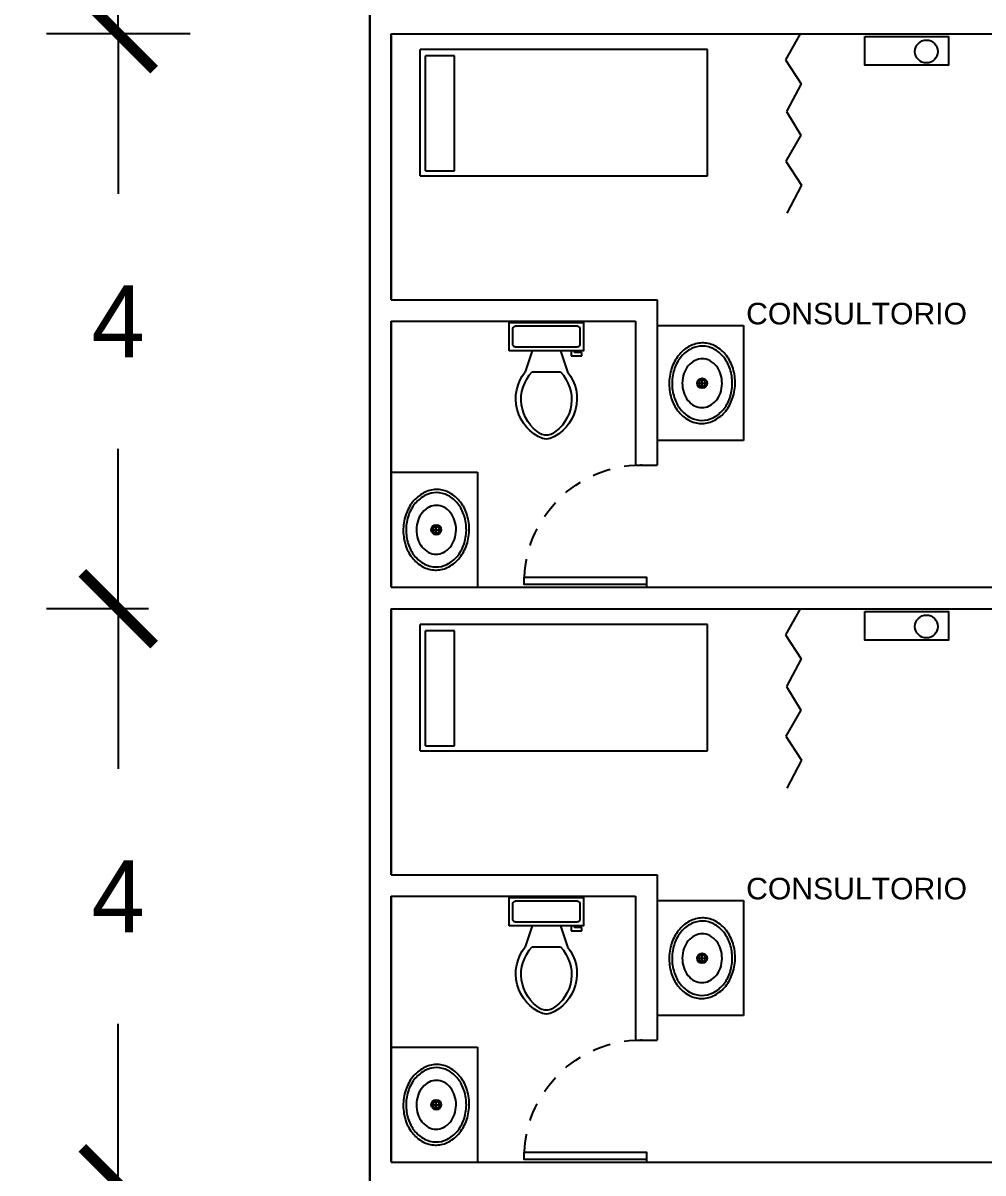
# Model space of a CAD drawing. Header units: millimetres. Extents: x -1615 to -538, y 177 to 397.
# Drawn here: x -1159.13 to -1152.45, y 326.57 to 334.57 of the extents above; entities that cross this region are included whole.
import ezdxf

# ---------------------------------------------------------------- set-up
doc = ezdxf.new("R2010")
doc.units = ezdxf.units.MM
doc.linetypes.add('HIDDEN2', pattern=[0.1875, 0.125, -0.0625])
for name, color, linetype in [('MUEB', 251, 'Continuous'), ('MUROS', 1, 'Continuous'), ('VENT', 4, 'Continuous')]:
    doc.layers.add(name, color=color, linetype=linetype)
doc.layers.add('nom-esp', color=7, linetype='Continuous', lineweight=20)
doc.styles.get("Standard").update_dxf_attribs({"font": 'stylu.ttf'})
doc.dimstyles.new('ISO-25', dxfattribs={"dimtxt": 0.5, "dimasz": 0.5, "dimexe": 0.5, "dimexo": 0.625, "dimtad": 0, "dimtih": 1, "dimtoh": 1, "dimtxsty": 'Standard', "dimblk": 'ARCHTICK', "dimcen": 2.5, "dimadec": 0, "dimazin": 0, "dimtfac": 1, "dimtmove": 0, "dimatfit": 3, "dimfxl": 0, "dimarcsym": 0})

# ---------------------------------------------------------------- blocks, each defined once
blk = doc.blocks.new('Sink - Oval top')
for p, q in [((-1, 0), (1, 0)), ((0, 1), (0, -1))]:
    blk.add_line(p, q)
at = {"linetype": 'Continuous'}
for points in [[(-12.23, 0.39, 0.117634), (-11.46, -3.36, 0.104469), (-8.88, -6.8, 0.090016), (-5.08, -9.07, 0.08192), (-0.32, -10.02, 0.08192), (4.49, -9.38, 0.090016), (8.42, -7.36, 0.104469), (11.22, -4.09, 0.117634), (12.23, -0.39, 0.117634), (11.46, 3.36, 0.104469), (8.88, 6.8, 0.090016), (5.08, 9.07, 0.08192), (0.32, 10.02, 0.08192), (-4.49, 9.38, 0.090016), (-8.42, 7.36, 0.104469), (-11.22, 4.09, 0.117634)], [(-11.29, 0.16, 0.118622), (-10.52, -3.25, 0.104678), (-8.07, -6.36, 0.089562), (-4.54, -8.37, 0.081185), (-0.13, -9.15, 0.081185), (4.3, -8.49, 0.089562), (7.89, -6.58, 0.104678), (10.42, -3.55, 0.118622), (11.29, -0.16, 0.118622), (10.52, 3.25, 0.104678), (8.07, 6.36, 0.089562), (4.54, 8.37, 0.081185), (0.13, 9.15, 0.081185), (-4.3, 8.49, 0.089562), (-7.89, 6.58, 0.104678), (-10.42, 3.55, 0.118622)], [(-7.42, 0.08, 0.118283), (-6.91, -2.17, 0.104607), (-5.29, -4.21, 0.089718), (-2.97, -5.53, 0.081436), (-0.07, -6.04, 0.081436), (2.84, -5.59, 0.089718), (5.2, -4.33, 0.104607), (6.86, -2.32, 0.118283), (7.42, -0.08, 0.118283), (6.91, 2.17, 0.104607), (5.29, 4.21, 0.089718), (2.97, 5.53, 0.081436), (0.07, 6.04, 0.081436), (-2.84, 5.59, 0.089718), (-5.2, 4.33, 0.104607), (-6.86, 2.32, 0.118283)]]:
    blk.add_lwpolyline(points, format="xyb", close=True, dxfattribs=at)
for radius in [1.5, 1]:
    blk.add_circle((0, 0), radius)
blk = doc.blocks.new('Toilet - top')
for p, q in [((9.5, -6), (9.5, -2)), ((-10, -8.5), (-8, -8.5)), ((-10, -9.5), (-10, -8.5)), ((-7, -9.5), (-10, -9.5)), ((-8, -8.5), (-8, -8)), ((-7, -8), (-7, -9.5)), ((-4, -8), (-6, -14)), ((4, -8), (6, -14)), ((4, -14), (-4, -14))]:
    blk.add_line(p, q)
blk.add_lwpolyline([(10.5, -8), (10.5, 0), (-10.5, 0), (-10.5, -8)], close=True)
for points in [[(-9.5, -2), (-9.5, -6)], [(8.5, -1), (-8.5, -1)], [(-8.5, -7), (8.5, -7)]]:
    blk.add_lwpolyline(points)
for centre, radius, start, end in [((-8.62, -1.88), 0.884, 81.8699, 188.1301), ((8.62, -1.88), 0.884, 351.8699, 98.1301), ((-8.62, -6.12), 0.884, 171.8699, 278.1301), ((8.62, -6.12), 0.884, 261.8699, 8.1301), ((3.52, -21.58), 12.17, 141.4691, 247.9714), ((4.2, -21.82), 11.33, 136.3677, 238.9468), ((-3.52, -21.58), 12.17, 292.0284, 38.5307), ((-4.2, -21.82), 11.33, 301.053, 43.6321), ((0, -27.88), 4, 245.7318, 294.2682), ((0, -29), 4, 254.8605, 285.1395)]:
    blk.add_arc(centre, radius, start, end)
blk = doc.blocks.new('A$C3FDD2C79')
at = {"layer": 'VENT'}
blk.add_line((0, 0.02), (0, 0), dxfattribs=at)
blk.add_lwpolyline([(0, 0.02), (0.85, 0.02), (0.85, 0.07), (0, 0.07)], close=True, dxfattribs=at)
at = {"layer": 'VENT', "linetype": 'HIDDEN2'}
blk.add_arc((0.0347, 0.0362), 0.8145, 2.37845, 92.4407, dxfattribs=at)
blk = doc.blocks.new('_ArchTick')
at = {"color": 0, "linetype": 'ByBlock', "const_width": 0.15}
blk.add_lwpolyline([(-0.5, -0.5), (0.5, 0.5)], dxfattribs=at)
blk = doc.blocks.new('*D237')
at = {"color": 0, "lineweight": -2}
for p, q in [((-1157.3449, 338.6469), (-1158.9696, 338.6469)), ((-1158.4696, 338.6469), (-1158.4696, 337.4919)), ((-1158.4696, 334.4969), (-1158.4696, 335.6519)), ((-1157.9689, 334.4969), (-1158.9696, 334.4969))]:
    blk.add_line(p, q, dxfattribs=at)
at = {"layer": 'Defpoints', "color": 0}
for p in [(-1156.7199, 338.6469), (-1158.4696, 334.4969), (-1157.3439, 334.4969)]:
    blk.add_point(p, dxfattribs=at)
at = {"color": 0, "lineweight": -2, "xscale": 0.5, "yscale": 0.5, "zscale": 0.5}
for p, rotation in [((-1158.4696, 338.6469), 90), ((-1158.4696, 334.4969), 270)]:
    blk.add_blockref('_ArchTick', p, dxfattribs=dict(at, rotation=rotation))
at = {"color": 0, "insert": (-1158.4696, 336.5719), "char_height": 0.5, "attachment_point": 5}
blk.add_mtext('4,15', dxfattribs=at)
blk = doc.blocks.new('*D238')
at = {"color": 0, "lineweight": -2}
for p, q in [((-1157.9689, 334.4969), (-1158.9696, 334.4969)), ((-1158.4696, 334.4969), (-1158.4696, 333.3831)), ((-1158.4696, 330.4969), (-1158.4696, 331.6107)), ((-1158.2601, 330.4969), (-1158.9696, 330.4969))]:
    blk.add_line(p, q, dxfattribs=at)
at = {"layer": 'Defpoints', "color": 0}
for p in [(-1157.3439, 334.4969), (-1158.4696, 330.4969), (-1157.6351, 330.4969)]:
    blk.add_point(p, dxfattribs=at)
at = {"color": 0, "lineweight": -2, "xscale": 0.5, "yscale": 0.5, "zscale": 0.5}
for p, rotation in [((-1158.4696, 334.4969), 90), ((-1158.4696, 330.4969), 270)]:
    blk.add_blockref('_ArchTick', p, dxfattribs=dict(at, rotation=rotation))
at = {"color": 0, "insert": (-1158.4696, 332.4969), "char_height": 0.5, "attachment_point": 5}
blk.add_mtext('4', dxfattribs=at)
blk = doc.blocks.new('*D239')
at = {"color": 0, "lineweight": -2}
for p, q in [((-1158.2601, 330.4969), (-1158.9696, 330.4969)), ((-1158.4696, 330.4969), (-1158.4696, 329.3831)), ((-1158.4696, 326.4969), (-1158.4696, 327.6107)), ((-1157.634, 326.4969), (-1158.9696, 326.4969))]:
    blk.add_line(p, q, dxfattribs=at)
at = {"layer": 'Defpoints', "color": 0}
for p in [(-1157.6351, 330.4969), (-1158.4696, 326.4969), (-1157.009, 326.4969)]:
    blk.add_point(p, dxfattribs=at)
at = {"color": 0, "lineweight": -2, "xscale": 0.5, "yscale": 0.5, "zscale": 0.5}
for p, rotation in [((-1158.4696, 330.4969), 90), ((-1158.4696, 326.4969), 270)]:
    blk.add_blockref('_ArchTick', p, dxfattribs=dict(at, rotation=rotation))
at = {"color": 0, "insert": (-1158.4696, 328.4969), "char_height": 0.5, "attachment_point": 5}
blk.add_mtext('4', dxfattribs=at)
blk = doc.blocks.new('*D240')
at = {"color": 0, "lineweight": -2}
for p, q in [((-1157.634, 326.4969), (-1158.9696, 326.4969)), ((-1158.4696, 326.4969), (-1158.4696, 325.3831)), ((-1158.4696, 322.4969), (-1158.4696, 323.6107)), ((-1157.979, 322.4969), (-1158.9696, 322.4969))]:
    blk.add_line(p, q, dxfattribs=at)
at = {"layer": 'Defpoints', "color": 0}
for p in [(-1157.009, 326.4969), (-1158.4696, 322.4969), (-1157.354, 322.4969)]:
    blk.add_point(p, dxfattribs=at)
at = {"color": 0, "lineweight": -2, "xscale": 0.5, "yscale": 0.5, "zscale": 0.5}
for p, rotation in [((-1158.4696, 326.4969), 90), ((-1158.4696, 322.4969), 270)]:
    blk.add_blockref('_ArchTick', p, dxfattribs=dict(at, rotation=rotation))
at = {"color": 0, "insert": (-1158.4696, 324.4969), "char_height": 0.5, "attachment_point": 5}
blk.add_mtext('4', dxfattribs=at)

msp = doc.modelspace()

# ---------------------------------------------------------------- linework, layer by layer
at = {"layer": 'MUEB'}
for p, q in [((-1153.7243, 334.4969), (-1153.8274, 334.3163)), ((-1154.3699, 334.3879), (-1156.3699, 334.3879)), ((-1156.3699, 333.5079), (-1156.3699, 334.3879)), ((-1156.1309, 334.344), (-1156.3309, 334.344)), ((-1156.3309, 333.544), (-1156.3309, 334.344)), ((-1156.1309, 333.544), (-1156.1309, 334.344)), ((-1154.3699, 333.5079), (-1154.3699, 334.3879)), ((-1153.8274, 334.3163), (-1153.7179, 334.1486)), ((-1153.7179, 334.1486), (-1153.821, 333.9552)), ((-1153.821, 333.9552), (-1153.7217, 333.7913)), ((-1153.7217, 333.7913), (-1153.8248, 333.6108)), ((-1153.8248, 333.6108), (-1153.7152, 333.4431)), ((-1156.3309, 333.544), (-1156.1309, 333.544)), ((-1156.3699, 333.5079), (-1154.3699, 333.5079)), ((-1153.7152, 333.4431), (-1153.8184, 333.2496)), ((-1154.7199, 332.4664), (-1154.1199, 332.4664)), ((-1154.1199, 332.4664), (-1154.1199, 331.6664)), ((-1154.1199, 331.6664), (-1154.7199, 331.6664)), ((-1156.5699, 331.4469), (-1155.9699, 331.4469)), ((-1155.9699, 331.4469), (-1155.9699, 330.6469)), ((-1153.7243, 330.4969), (-1153.8274, 330.3163)), ((-1154.3699, 330.3879), (-1156.3699, 330.3879)), ((-1156.3699, 329.5079), (-1156.3699, 330.3879)), ((-1156.1309, 330.344), (-1156.3309, 330.344)), ((-1156.3309, 329.544), (-1156.3309, 330.344)), ((-1156.1309, 329.544), (-1156.1309, 330.344)), ((-1154.3699, 329.5079), (-1154.3699, 330.3879)), ((-1153.8274, 330.3163), (-1153.7179, 330.1486)), ((-1153.7179, 330.1486), (-1153.821, 329.9552)), ((-1153.821, 329.9552), (-1153.7217, 329.7913)), ((-1153.7217, 329.7913), (-1153.8248, 329.6108)), ((-1153.8248, 329.6108), (-1153.7152, 329.4431)), ((-1156.3309, 329.544), (-1156.1309, 329.544)), ((-1156.3699, 329.5079), (-1154.3699, 329.5079)), ((-1153.7152, 329.4431), (-1153.8184, 329.2496)), ((-1154.7199, 328.4664), (-1154.1199, 328.4664)), ((-1154.1199, 328.4664), (-1154.1199, 327.6664)), ((-1154.1199, 327.6664), (-1154.7199, 327.6664)), ((-1156.5699, 327.4469), (-1155.9699, 327.4469)), ((-1155.9699, 327.4469), (-1155.9699, 326.6469))]:
    msp.add_line(p, q, dxfattribs=at)
for points in [[(-1153.2765, 334.4779), (-1152.6934, 334.4779), (-1152.6934, 334.2793), (-1153.2765, 334.2793)], [(-1153.2765, 330.4779), (-1152.6934, 330.4779), (-1152.6934, 330.2793), (-1153.2765, 330.2793)]]:
    msp.add_lwpolyline(points, close=True, dxfattribs=at)
for centre in [(-1152.8469, 334.3736), (-1152.8469, 330.3736)]:
    msp.add_circle(centre, 0.0797, dxfattribs=at)
at = {"layer": 'MUROS'}
for p, q in [((-1156.7199, 338.6469), (-1156.7199, 318.4495)), ((-1156.7199, 330.4969), (-1156.7199, 334.6469)), ((-1156.5699, 334.4969), (-1156.5699, 332.6469)), ((-1156.5699, 334.4969), (-1150.7199, 334.4969)), ((-1156.5699, 334.4969), (-1150.7199, 334.4969)), ((-1156.5699, 332.6469), (-1156.5699, 334.4969)), ((-1156.5699, 332.6469), (-1154.7199, 332.6469)), ((-1154.7199, 332.6469), (-1154.7199, 331.4969)), ((-1156.5699, 332.4969), (-1156.5699, 330.6469)), ((-1156.5699, 330.6469), (-1156.5699, 332.4969)), ((-1156.5699, 332.4969), (-1154.8699, 332.4969)), ((-1154.8699, 332.4969), (-1154.8699, 331.4969)), ((-1154.8699, 331.4969), (-1154.7199, 331.4969)), ((-1156.7199, 326.4969), (-1156.7199, 330.6469)), ((-1156.5699, 330.6469), (-1150.5699, 330.6469)), ((-1156.5699, 330.6469), (-1146.9699, 330.6469)), ((-1156.5699, 330.4969), (-1156.5699, 328.6469)), ((-1156.5699, 330.4969), (-1150.7199, 330.4969)), ((-1156.5699, 330.4969), (-1150.7199, 330.4969)), ((-1156.5699, 328.6469), (-1156.5699, 330.4969)), ((-1156.5699, 328.6469), (-1154.7199, 328.6469)), ((-1154.7199, 328.6469), (-1154.7199, 327.4969)), ((-1156.5699, 328.4969), (-1156.5699, 326.6469)), ((-1156.5699, 326.6469), (-1156.5699, 328.4969)), ((-1156.5699, 328.4969), (-1154.8699, 328.4969)), ((-1154.8699, 328.4969), (-1154.8699, 327.4969)), ((-1154.8699, 327.4969), (-1154.7199, 327.4969)), ((-1156.7199, 322.4969), (-1156.7199, 326.6469)), ((-1156.5699, 326.6469), (-1150.5699, 326.6469)), ((-1156.5699, 326.6469), (-1146.9699, 326.6469))]:
    msp.add_line(p, q, dxfattribs=at)

# ---------------------------------------------------------------- block references
at = {"xscale": -1}
for p in [(-1154.7949, 330.6469), (-1154.7949, 326.6469)]:
    msp.add_blockref('A$C3FDD2C79', p, dxfattribs=at)
at = {"layer": 'MUEB', "xscale": -0.02459040943131185, "yscale": 0.02459040943108448, "zscale": 0.02459040943121208}
for p in [(-1155.4912, 332.4892), (-1155.4912, 328.4892)]:
    msp.add_blockref('Toilet - top', p, dxfattribs=at)
at = {"layer": 'MUEB', "xscale": 0.02288834281034724, "yscale": 0.02288834281034724, "zscale": 0.02288834281040316, "rotation": 90}
for p in [(-1154.4073, 332.0659), (-1156.2573, 331.0464), (-1154.4073, 328.0659), (-1156.2573, 327.0464)]:
    msp.add_blockref('Sink - Oval top', p, dxfattribs=at)

# ---------------------------------------------------------------- texts
at = {"layer": 'nom-esp', "char_height": 0.15, "width": 1.996705, "attachment_point": 1}
for insert in [(-1154.1012, 332.6253), (-1154.1012, 328.6253)]:
    msp.add_mtext('{\\fArial|b0|i0|c0|p34;CONSULTORIO }', dxfattribs=dict(at, insert=insert))

# ---------------------------------------------------------------- dimensions: what is measured, and where the dimension line sits
for base, p1, p2, picture, middle in [((-1158.4696, 334.4969), (-1156.7199, 338.6469), (-1157.3439, 334.4969), '*D237', (-1158.4696, 336.5719)), ((-1158.4696, 330.4969), (-1157.3439, 334.4969), (-1157.6351, 330.4969), '*D238', (-1158.4696, 332.4969)), ((-1158.4696, 326.4969), (-1157.6351, 330.4969), (-1157.009, 326.4969), '*D239', (-1158.4696, 328.4969)), ((-1158.4696, 322.4969), (-1157.009, 326.4969), (-1157.354, 322.4969), '*D240', (-1158.4696, 324.4969))]:
    dim = msp.add_linear_dim(base=base, p1=p1, p2=p2, angle=90, dimstyle='ISO-25', override={"dimtmove": 1})
    dim.commit()
    dim.dimension.update_dxf_attribs({"geometry": picture, "text_midpoint": middle})

doc.saveas('drawing.dxf')
